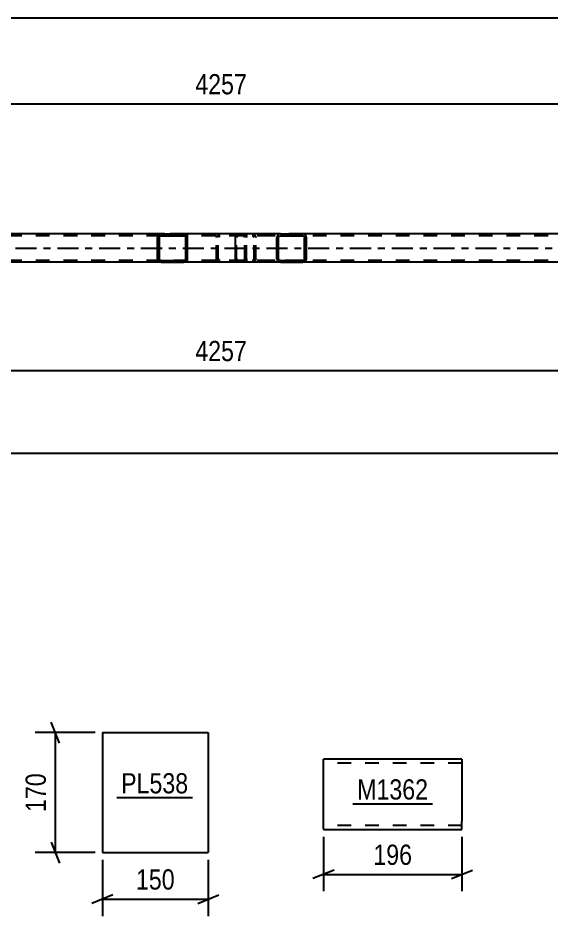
# Model space of a CAD drawing. Header units: millimetres. Extents: x 0 to 841, y 0 to 594.
# Drawn here: x 558.7 to 634.2, y 122.6 to 249.8 of the extents above; entities that cross this region are included whole.
import ezdxf

# ---------------------------------------------------------------- set-up
doc = ezdxf.new("R2010")
doc.units = ezdxf.units.MM
doc.linetypes.add('DXK_LINE_DOT2', pattern=[3.9198, 1.9599, -1.9599])
doc.linetypes.add('DXK_LINE_DOT3', pattern=[5.9187, 2.979, -0.9799, 0.9799, -0.9799])
doc.styles.add('Arial Narrow', font='ARIALN.TTF', dxfattribs={"height": 0.2})

# ---------------------------------------------------------------- blocks, each defined once
blk = doc.blocks.new('Part-103655034-5500 - 5425')
at = {"linetype": 'Continuous'}
h = blk.add_hatch(dxfattribs=at)
h.set_pattern_fill('', scale=0.7, style=0, pattern_type=0)
h.set_pattern_definition([(45, (599.4977, 218.9149), (-1.57154, 1.57154), [])])
h.paths.add_polyline_path([(599.54, 218.73), (599.5, 218.91), (599.39, 219.07), (599.23, 219.17), (599.03, 219.21), (595.85, 219.21), (595.66, 219.17), (595.49, 219.07), (595.38, 218.91), (595.35, 218.73), (595.35, 215.69), (595.38, 215.51), (595.49, 215.35), (595.66, 215.25), (595.85, 215.21), (599.03, 215.21), (599.23, 215.25), (599.39, 215.35), (599.5, 215.51), (599.54, 215.69)])
h.paths.add_polyline_path([(599.27, 215.6), (599.21, 215.52), (599.13, 215.47), (599.03, 215.45), (595.85, 215.45), (595.75, 215.47), (595.67, 215.52), (595.62, 215.6), (595.6, 215.69), (595.6, 218.73), (595.62, 218.82), (595.67, 218.9), (595.75, 218.95), (595.85, 218.97), (599.03, 218.97), (599.13, 218.95), (599.21, 218.9), (599.27, 218.82), (599.28, 218.73), (599.28, 215.69)])
at = {"color": 2, "linetype": 'Continuous'}
for p, q in [((589.52, 218.73), (589.54, 218.91)), ((589.54, 218.91), (589.6, 219.07)), ((589.6, 219.07), (589.69, 219.17)), ((589.69, 219.17), (589.79, 219.21)), ((595.85, 219.21), (589.79, 219.21)), ((595.38, 218.91), (595.35, 218.73)), ((595.6, 218.73), (595.62, 218.82)), ((595.62, 218.82), (595.67, 218.9)), ((595.85, 219.21), (595.66, 219.17)), ((595.67, 218.9), (595.75, 218.95)), ((595.75, 218.95), (595.85, 218.97)), ((595.85, 219.21), (599.03, 219.21)), ((595.85, 218.97), (599.03, 218.97)), ((599.23, 219.17), (599.03, 219.21)), ((599.03, 218.97), (599.13, 218.95)), ((599.13, 218.95), (599.21, 218.9)), ((599.21, 218.9), (599.27, 218.82)), ((599.27, 218.82), (599.28, 218.73)), ((599.54, 218.73), (599.5, 218.91)), ((589.52, 215.69), (589.52, 218.73)), ((595.35, 215.69), (595.35, 218.73)), ((595.6, 215.69), (595.6, 218.73)), ((599.28, 215.69), (599.28, 218.73)), ((599.54, 215.69), (599.54, 218.73)), ((589.54, 215.51), (589.52, 215.69)), ((589.6, 215.35), (589.54, 215.51)), ((589.69, 215.25), (589.6, 215.35)), ((589.79, 215.21), (589.69, 215.25)), ((595.85, 215.21), (589.79, 215.21)), ((595.35, 215.69), (595.38, 215.51)), ((595.62, 215.6), (595.6, 215.69)), ((595.67, 215.52), (595.62, 215.6)), ((595.66, 215.25), (595.85, 215.21)), ((595.75, 215.47), (595.67, 215.52)), ((595.85, 215.45), (595.75, 215.47)), ((595.85, 215.45), (599.03, 215.45)), ((595.85, 215.21), (599.03, 215.21)), ((599.13, 215.47), (599.03, 215.45)), ((599.03, 215.21), (599.23, 215.25)), ((599.21, 215.52), (599.13, 215.47)), ((599.27, 215.6), (599.21, 215.52)), ((599.28, 215.69), (599.27, 215.6)), ((599.5, 215.51), (599.54, 215.69))]:
    blk.add_line(p, q, dxfattribs=at)
at = {"color": 7, "linetype": 'DXK_LINE_DOT2'}
for p, q in [((589.67, 218.82), (589.66, 218.73)), ((589.7, 218.9), (589.67, 218.82)), ((589.74, 218.95), (589.7, 218.9)), ((589.79, 218.97), (589.74, 218.95)), ((599.03, 218.97), (589.79, 218.97)), ((591.07, 218.97), (591.07, 219.21)), ((591.88, 219.21), (592.08, 219.17)), ((591.98, 218.95), (591.88, 218.97)), ((592.06, 218.9), (591.98, 218.95)), ((592.12, 218.82), (592.06, 218.9)), ((592.13, 218.73), (592.12, 218.82)), ((592.35, 218.91), (592.39, 218.73)), ((599.03, 219.21), (595.85, 219.21)), ((589.66, 215.69), (589.66, 218.73)), ((592.13, 215.69), (592.13, 218.73)), ((592.39, 215.69), (592.39, 218.73)), ((589.66, 215.69), (589.67, 215.6)), ((589.67, 215.6), (589.7, 215.52)), ((589.7, 215.52), (589.74, 215.47)), ((589.74, 215.47), (589.79, 215.45)), ((599.03, 215.45), (589.79, 215.45)), ((591.07, 215.21), (591.07, 215.45)), ((591.88, 215.45), (591.98, 215.47)), ((592.08, 215.25), (591.88, 215.21)), ((591.98, 215.47), (592.06, 215.52)), ((592.06, 215.52), (592.12, 215.6)), ((592.12, 215.6), (592.13, 215.69)), ((592.39, 215.69), (592.35, 215.51)), ((599.03, 215.21), (595.85, 215.21))]:
    blk.add_line(p, q, dxfattribs=at)
for centre, start, end in [((591.9, 218.72), 23.8494, 68.8059), ((591.9, 215.71), 291.1941, 336.1506)]:
    blk.add_arc(centre, 0.492, start, end, dxfattribs=at)
at = {"color": 2, "linetype": 'Continuous'}
for centre, start, end in [((595.83, 218.72), 111.1941, 156.1506), ((599.05, 218.72), 23.8494, 68.8059), ((595.83, 215.71), 203.8494, 248.8059), ((599.05, 215.71), 291.1941, 336.1506)]:
    blk.add_arc(centre, 0.492, start, end, dxfattribs=at)
blk = doc.blocks.new('Part-103655034-5501 - 5425')
at = {"linetype": 'Continuous'}
h = blk.add_hatch(dxfattribs=at)
h.set_pattern_fill('', scale=0.7, style=0, pattern_type=0)
h.set_pattern_definition([(45, (582.6797, 218.9149), (-1.57154, 1.57154), [])])
h.paths.add_polyline_path([(582.72, 218.73), (582.68, 218.91), (582.57, 219.07), (582.4, 219.17), (582.21, 219.21), (578.97, 219.21), (578.78, 219.17), (578.61, 219.07), (578.5, 218.91), (578.46, 218.73), (578.46, 215.69), (578.5, 215.51), (578.61, 215.35), (578.78, 215.25), (578.97, 215.21), (582.21, 215.21), (582.4, 215.25), (582.57, 215.35), (582.68, 215.51), (582.72, 215.69)])
h.paths.add_polyline_path([(582.44, 215.6), (582.39, 215.52), (582.31, 215.47), (582.21, 215.45), (578.97, 215.45), (578.87, 215.47), (578.79, 215.52), (578.74, 215.6), (578.72, 215.69), (578.72, 218.73), (578.74, 218.82), (578.79, 218.9), (578.87, 218.95), (578.97, 218.97), (582.21, 218.97), (582.31, 218.95), (582.39, 218.9), (582.44, 218.82), (582.46, 218.73), (582.46, 215.69)])
at = {"color": 2, "linetype": 'Continuous'}
for p, q in [((578.5, 218.91), (578.46, 218.73)), ((578.72, 218.73), (578.74, 218.82)), ((578.74, 218.82), (578.79, 218.9)), ((578.97, 219.21), (578.78, 219.17)), ((578.79, 218.9), (578.87, 218.95)), ((578.87, 218.95), (578.97, 218.97)), ((578.97, 219.21), (582.21, 219.21)), ((578.97, 218.97), (582.21, 218.97)), ((589.79, 219.21), (582.21, 219.21)), ((582.4, 219.17), (582.21, 219.21)), ((582.21, 218.97), (582.31, 218.95)), ((582.31, 218.95), (582.39, 218.9)), ((582.39, 218.9), (582.44, 218.82)), ((582.44, 218.82), (582.46, 218.73)), ((582.72, 218.73), (582.68, 218.91)), ((578.46, 215.69), (578.46, 218.73)), ((578.72, 215.69), (578.72, 218.73)), ((582.46, 215.69), (582.46, 218.73)), ((582.72, 215.69), (582.72, 218.73)), ((578.46, 215.69), (578.5, 215.51)), ((578.74, 215.6), (578.72, 215.69)), ((578.79, 215.52), (578.74, 215.6)), ((578.78, 215.25), (578.97, 215.21)), ((578.87, 215.47), (578.79, 215.52)), ((578.97, 215.45), (578.87, 215.47)), ((578.97, 215.45), (582.21, 215.45)), ((578.97, 215.21), (582.21, 215.21)), ((582.31, 215.47), (582.21, 215.45)), ((582.21, 215.21), (582.4, 215.25)), ((589.79, 215.21), (582.21, 215.21)), ((582.39, 215.52), (582.31, 215.47)), ((582.44, 215.6), (582.39, 215.52)), ((582.46, 215.69), (582.44, 215.6)), ((582.68, 215.51), (582.72, 215.69))]:
    blk.add_line(p, q, dxfattribs=at)
at = {"color": 7, "linetype": 'DXK_LINE_DOT2'}
for p, q in [((582.21, 219.21), (578.97, 219.21)), ((590.56, 218.97), (578.97, 218.97)), ((586.81, 218.73), (586.85, 218.91)), ((587.09, 218.82), (587.07, 218.73)), ((587.14, 218.9), (587.09, 218.82)), ((587.13, 219.17), (587.32, 219.21)), ((587.14, 218.9), (587.16, 218.91)), ((587.16, 218.91), (587.22, 218.95)), ((587.22, 218.95), (587.32, 218.97)), ((590.56, 219.21), (589.79, 219.21)), ((590.56, 219.21), (590.75, 219.17)), ((590.65, 218.95), (590.56, 218.97)), ((590.74, 218.9), (590.65, 218.95)), ((590.79, 218.82), (590.74, 218.9)), ((590.81, 218.73), (590.79, 218.82)), ((591.03, 218.91), (591.07, 218.73)), ((586.81, 215.69), (586.81, 218.73)), ((587.07, 215.69), (587.07, 218.73)), ((590.81, 215.69), (590.81, 218.73)), ((591.07, 215.69), (591.07, 218.73)), ((590.56, 215.45), (578.97, 215.45)), ((582.21, 215.21), (578.97, 215.21)), ((586.85, 215.51), (586.81, 215.69)), ((587.07, 215.69), (587.09, 215.6)), ((587.09, 215.6), (587.14, 215.52)), ((587.32, 215.21), (587.13, 215.25)), ((587.14, 215.52), (587.22, 215.47)), ((587.22, 215.47), (587.32, 215.45)), ((590.56, 215.21), (589.79, 215.21)), ((590.56, 215.45), (590.65, 215.47)), ((590.75, 215.25), (590.56, 215.21)), ((590.65, 215.47), (590.74, 215.52)), ((590.74, 215.52), (590.79, 215.6)), ((590.79, 215.6), (590.81, 215.69)), ((591.07, 215.69), (591.03, 215.51))]:
    blk.add_line(p, q, dxfattribs=at)
at = {"color": 2, "linetype": 'Continuous'}
for centre, start, end in [((578.95, 218.71), 110.7583, 155.68), ((582.23, 218.71), 24.32, 69.2417), ((578.95, 215.71), 204.32, 249.2417), ((582.23, 215.71), 290.7583, 335.68)]:
    blk.add_arc(centre, 0.496, start, end, dxfattribs=at)
at = {"color": 7, "linetype": 'DXK_LINE_DOT2'}
for centre, start, end in [((587.3, 218.71), 110.7583, 155.68), ((590.58, 218.71), 24.32, 69.2417), ((587.3, 215.71), 204.32, 249.2417), ((590.58, 215.71), 290.7583, 335.68)]:
    blk.add_arc(centre, 0.496, start, end, dxfattribs=at)
blk = doc.blocks.new('Part-103655034-5595 - 5425')
at = {"color": 7, "linetype": 'DXK_LINE_DOT2'}
for p, q in [((770.94, 218.97), (108.54, 218.97)), ((599.03, 219.21), (578.97, 219.21)), ((770.94, 215.45), (108.54, 215.45)), ((599.03, 215.21), (578.97, 215.21))]:
    blk.add_line(p, q, dxfattribs=at)
at = {"color": 2, "linetype": 'Continuous'}
for p, q in [((578.97, 219.21), (513.9, 219.21)), ((664.11, 219.21), (599.03, 219.21)), ((578.97, 215.21), (513.9, 215.21)), ((664.11, 215.21), (599.03, 215.21))]:
    blk.add_line(p, q, dxfattribs=at)
at = {"color": 7, "linetype": 'DXK_LINE_DOT3'}
blk.add_line((108.54, 217.21), (770.94, 217.21), dxfattribs=at)
blk = doc.blocks.new('Part-103655034-6147 - 6143')
at = {"color": 2, "linetype": 'Continuous'}
for p, q in [((570.65, 148.6), (570.65, 131.6)), ((570.65, 148.6), (585.65, 148.6)), ((585.65, 148.6), (585.65, 131.6)), ((570.65, 131.6), (585.65, 131.6))]:
    blk.add_line(p, q, dxfattribs=at)
blk = doc.blocks.new('Part-103655034-1799 - 1785')
at = {"color": 2, "linetype": 'Continuous'}
for p, q in [((621.56, 144.86), (601.96, 144.86)), ((601.96, 134.95), (601.96, 144.86)), ((621.56, 144.86), (621.56, 136.06)), ((601.96, 134.95), (601.96, 134.86)), ((601.96, 134.86), (621.56, 134.86)), ((621.56, 134.86), (621.56, 136.06))]:
    blk.add_line(p, q, dxfattribs=at)
at = {"color": 7, "linetype": 'DXK_LINE_DOT2'}
for p, q in [((621.56, 144.26), (601.96, 144.26)), ((601.96, 135.46), (601.96, 135.51)), ((621.56, 135.46), (601.96, 135.46)), ((621.56, 135.51), (621.56, 135.83)), ((621.56, 135.46), (621.56, 135.51))]:
    blk.add_line(p, q, dxfattribs=at)
blk = doc.blocks.new('StraightDimension-103655034-11129 - 5425')
at = {"color": 7, "linetype": 'Continuous'}
blk.add_line((97.68, 188.18), (781.8, 188.18), dxfattribs=at)
blk = doc.blocks.new('StraightDimension-103655034-5729 - 5425')
at = {"color": 7, "linetype": 'Continuous'}
blk.add_line((98.32, 249.8), (781.16, 249.8), dxfattribs=at)
blk = doc.blocks.new('StraightDimension-103655034-5765 - 5425')
at = {"color": 7, "linetype": 'Continuous'}
blk.add_line((502.33, 237.64), (672.6, 237.64), dxfattribs=at)
at = {"color": 0}
blk.add_wipeout([(591.72, 238.39), (591.72, 242.59), (583.21, 242.59), (583.21, 238.39)], dxfattribs=at)
at = {"color": 3, "style": 'Arial Narrow'}
blk.add_text('4257', height=2.863, dxfattribs=at).set_placement((583.81, 238.99))
blk = doc.blocks.new('StraightDimension-103655034-5880 - 5425')
at = {"color": 7, "linetype": 'Continuous'}
blk.add_line((502.33, 199.86), (672.6, 199.86), dxfattribs=at)
at = {"color": 0}
blk.add_wipeout([(591.72, 200.61), (591.72, 204.81), (583.21, 204.81), (583.21, 200.61)], dxfattribs=at)
at = {"color": 3, "style": 'Arial Narrow'}
blk.add_text('4257', height=2.863, dxfattribs=at).set_placement((583.81, 201.21))
blk = doc.blocks.new('StraightDimension-103655034-6149 - 6143')
at = {"color": 7, "linetype": 'Continuous'}
for p, q in [((570.65, 130.6), (570.65, 122.62)), ((585.65, 130.6), (585.65, 122.62)), ((572.15, 125.62), (569.15, 124.42)), ((570.65, 125.02), (585.65, 125.02)), ((584.15, 124.42), (587.15, 125.62))]:
    blk.add_line(p, q, dxfattribs=at)
at = {"color": 0}
blk.add_wipeout([(581.49, 125.77), (581.49, 129.97), (574.81, 129.97), (574.81, 125.77)], dxfattribs=at)
at = {"color": 3, "style": 'Arial Narrow'}
blk.add_text('150', height=2.863, dxfattribs=at).set_placement((575.41, 126.37))
blk = doc.blocks.new('StraightDimension-103655034-6160 - 6143')
at = {"color": 7, "linetype": 'Continuous'}
for p, q in [((564.6, 147.1), (563.4, 150.1)), ((569.65, 148.6), (561.15, 148.6)), ((564, 131.6), (564, 148.6)), ((563.4, 133.1), (564.6, 130.1)), ((569.65, 131.6), (561.15, 131.6))]:
    blk.add_line(p, q, dxfattribs=at)
at = {"color": 0}
blk.add_wipeout([(563.25, 143.44), (559.05, 143.44), (559.05, 136.76), (563.25, 136.76)], dxfattribs=at)
at = {"color": 3, "style": 'Arial Narrow'}
blk.add_text('170', height=2.863, rotation=90.0002, dxfattribs=at).set_placement((562.65, 137.36))
blk = doc.blocks.new('StraightDimension-103655034-1801 - 1785')
at = {"color": 7, "linetype": 'Continuous'}
for p, q in [((601.96, 133.86), (601.96, 126.12)), ((621.56, 133.86), (621.56, 126.12)), ((603.46, 129.12), (600.46, 127.92)), ((601.96, 128.52), (621.56, 128.52)), ((620.06, 127.92), (623.06, 129.12))]:
    blk.add_line(p, q, dxfattribs=at)
at = {"color": 0}
blk.add_wipeout([(615.1, 129.27), (615.1, 133.47), (608.42, 133.47), (608.42, 129.27)], dxfattribs=at)
at = {"color": 3, "style": 'Arial Narrow'}
blk.add_text('196', height=2.863, dxfattribs=at).set_placement((609.02, 129.87))
blk = doc.blocks.new('Mark-103655034-6145 - 6143')
at = {"color": 0}
blk.add_wipeout([(582.82, 139.99), (582.82, 142.99), (573.31, 142.99), (573.31, 139.99)], dxfattribs=at)
blk.add_wipeout([(582.82, 139.99), (582.82, 142.99), (573.31, 142.99), (573.31, 139.99)], dxfattribs=at)
at = {"color": 30, "linetype": 'Continuous'}
blk.add_line((572.71, 139.39), (583.42, 139.39), dxfattribs=at)
at = {"color": 3, "style": 'Arial Narrow'}
blk.add_text('PL538', height=2.863, dxfattribs=at).set_placement((573.31, 139.99))
blk = doc.blocks.new('Mark-103655034-1797 - 1785')
at = {"color": 0}
blk.add_wipeout([(616.79, 139.12), (616.79, 142.12), (606.73, 142.12), (606.73, 139.12)], dxfattribs=at)
blk.add_wipeout([(616.79, 139.12), (616.79, 142.12), (606.73, 142.12), (606.73, 139.12)], dxfattribs=at)
at = {"color": 30, "linetype": 'Continuous'}
blk.add_line((606.13, 138.52), (617.39, 138.52), dxfattribs=at)
at = {"color": 3, "style": 'Arial Narrow'}
blk.add_text('M1362', height=2.863, dxfattribs=at).set_placement((606.73, 139.12))

msp = doc.modelspace()

# ---------------------------------------------------------------- block references
for name in ['StraightDimension-103655034-5729 - 5425', 'Part-103655034-5595 - 5425', 'Part-103655034-5501 - 5425', 'Part-103655034-5500 - 5425', 'StraightDimension-103655034-11129 - 5425', 'Part-103655034-6147 - 6143', 'Part-103655034-1799 - 1785', 'StraightDimension-103655034-1801 - 1785', 'StraightDimension-103655034-6149 - 6143']:
    msp.add_blockref(name, (0, 0))

# ---------------------------------------------------------------- next in the draw order: block references
for name in ['StraightDimension-103655034-5765 - 5425', 'StraightDimension-103655034-5880 - 5425', 'StraightDimension-103655034-6160 - 6143', 'Mark-103655034-6145 - 6143', 'Mark-103655034-1797 - 1785']:
    msp.add_blockref(name, (0, 0))

doc.saveas('drawing.dxf')
